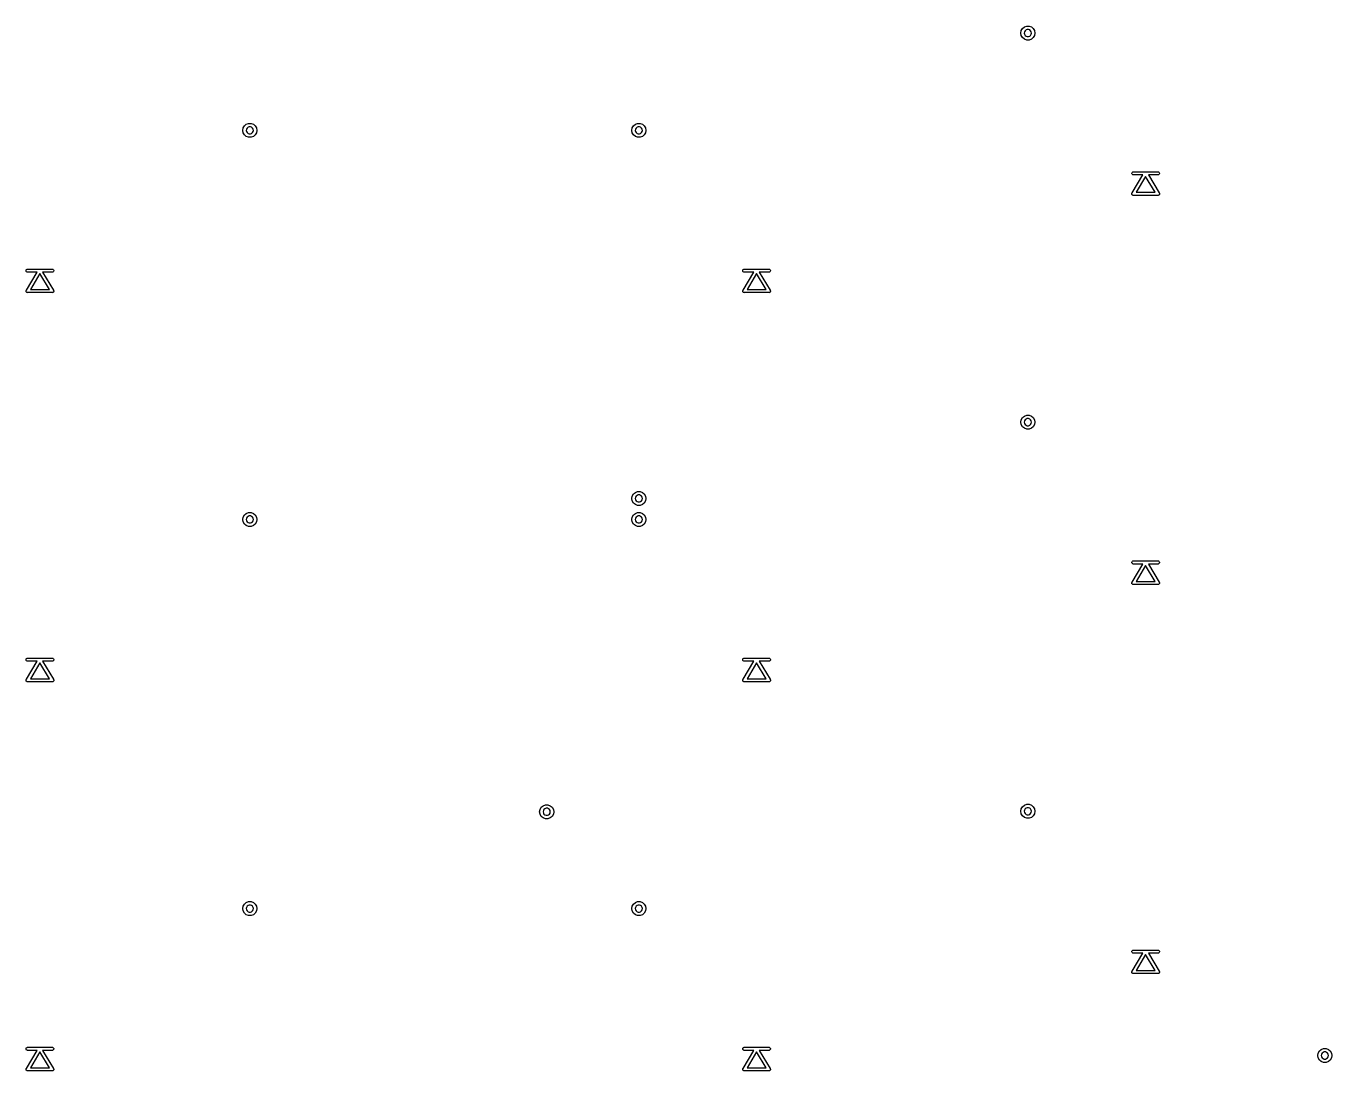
# Model space of a CAD drawing. Extents: x 61 to 195, y -137 to -62.
# Drawn here: x 61.3 to 125.1, y -115.7 to -64.7 of the extents above; entities that cross this region are included whole.
import ezdxf

# ---------------------------------------------------------------- set-up
doc = ezdxf.new("R2010")
doc.units = 0
doc.header["$MEASUREMENT"] = 0
doc.layers.add('BLACK', color=7, linetype='CONTINUOUS')

msp = doc.modelspace()

# ---------------------------------------------------------------- linework, layer by layer
at = {"layer": 'BLACK', "linetype": 'CONTINUOUS'}
for p, q in [((109.905, -65.025), (109.926, -64.907)), ((109.926, -65.143), (109.905, -65.025)), ((109.926, -64.907), (109.986, -64.8032)), ((109.986, -64.8032), (110.078, -64.7262)), ((110.086, -64.9651), (110.075, -65.025)), ((110.075, -65.025), (110.086, -65.0849)), ((110.078, -64.7262), (110.19, -64.6852)), ((110.116, -64.9125), (110.086, -64.9651)), ((110.162, -64.8734), (110.116, -64.9125)), ((110.22, -64.8527), (110.162, -64.8734)), ((110.19, -64.6852), (110.31, -64.6852)), ((110.28, -64.8527), (110.22, -64.8527)), ((110.337, -64.8734), (110.28, -64.8527)), ((110.31, -64.6852), (110.422, -64.7262)), ((110.384, -64.9125), (110.337, -64.8734)), ((110.414, -64.9651), (110.384, -64.9125)), ((110.425, -65.025), (110.414, -64.9651)), ((110.414, -65.0849), (110.425, -65.025)), ((110.422, -64.7262), (110.514, -64.8032)), ((110.514, -64.8032), (110.574, -64.907)), ((110.574, -64.907), (110.595, -65.025)), ((110.595, -65.025), (110.574, -65.143)), ((109.986, -65.2468), (109.926, -65.143)), ((110.078, -65.3238), (109.986, -65.2468)), ((110.19, -65.3648), (110.078, -65.3238)), ((110.086, -65.0849), (110.116, -65.1375)), ((110.116, -65.1375), (110.162, -65.1766)), ((110.162, -65.1766), (110.22, -65.1973)), ((110.31, -65.3648), (110.19, -65.3648)), ((110.22, -65.1973), (110.28, -65.1973)), ((110.28, -65.1973), (110.337, -65.1766)), ((110.422, -65.3238), (110.31, -65.3648)), ((110.337, -65.1766), (110.384, -65.1375)), ((110.384, -65.1375), (110.414, -65.0849)), ((110.514, -65.2468), (110.422, -65.3238)), ((110.574, -65.143), (110.514, -65.2468)), ((71.9857, -69.5532), (72.0775, -69.4762)), ((72.0775, -69.4762), (72.1901, -69.4352)), ((72.1901, -69.4352), (72.3099, -69.4352)), ((72.3099, -69.4352), (72.4225, -69.4762)), ((72.4225, -69.4762), (72.5143, -69.5532)), ((90.9857, -69.5532), (91.0775, -69.4762)), ((91.0775, -69.4762), (91.1901, -69.4352)), ((91.1901, -69.4352), (91.3099, -69.4352)), ((91.3099, -69.4352), (91.4225, -69.4762)), ((91.4225, -69.4762), (91.5143, -69.5532)), ((71.905, -69.775), (71.9258, -69.657)), ((71.9258, -69.893), (71.905, -69.775)), ((71.9258, -69.657), (71.9857, -69.5532)), ((71.9857, -69.9968), (71.9258, -69.893)), ((72.0775, -70.0738), (71.9857, -69.9968)), ((72.0856, -69.7151), (72.075, -69.775)), ((72.075, -69.775), (72.0856, -69.8349)), ((72.1901, -70.1148), (72.0775, -70.0738)), ((72.1159, -69.6625), (72.0856, -69.7151)), ((72.0856, -69.8349), (72.1159, -69.8875)), ((72.1625, -69.6234), (72.1159, -69.6625)), ((72.1159, -69.8875), (72.1625, -69.9266)), ((72.2196, -69.6027), (72.1625, -69.6234)), ((72.1625, -69.9266), (72.2196, -69.9473)), ((72.3099, -70.1148), (72.1901, -70.1148)), ((72.2804, -69.6027), (72.2196, -69.6027)), ((72.2196, -69.9473), (72.2804, -69.9473)), ((72.3375, -69.6234), (72.2804, -69.6027)), ((72.2804, -69.9473), (72.3375, -69.9266)), ((72.4225, -70.0738), (72.3099, -70.1148)), ((72.3841, -69.6625), (72.3375, -69.6234)), ((72.3375, -69.9266), (72.3841, -69.8875)), ((72.4144, -69.7151), (72.3841, -69.6625)), ((72.3841, -69.8875), (72.4144, -69.8349)), ((72.425, -69.775), (72.4144, -69.7151)), ((72.4144, -69.8349), (72.425, -69.775)), ((72.5143, -69.9968), (72.4225, -70.0738)), ((72.5143, -69.5532), (72.5742, -69.657)), ((72.5742, -69.893), (72.5143, -69.9968)), ((72.5742, -69.657), (72.595, -69.775)), ((72.595, -69.775), (72.5742, -69.893)), ((90.905, -69.775), (90.9258, -69.657)), ((90.9258, -69.893), (90.905, -69.775)), ((90.9258, -69.657), (90.9857, -69.5532)), ((90.9857, -69.9968), (90.9258, -69.893)), ((91.0775, -70.0738), (90.9857, -69.9968)), ((91.0856, -69.7151), (91.075, -69.775)), ((91.075, -69.775), (91.0856, -69.8349)), ((91.1901, -70.1148), (91.0775, -70.0738)), ((91.1159, -69.6625), (91.0856, -69.7151)), ((91.0856, -69.8349), (91.1159, -69.8875)), ((91.1625, -69.6234), (91.1159, -69.6625)), ((91.1159, -69.8875), (91.1625, -69.9266)), ((91.2196, -69.6027), (91.1625, -69.6234)), ((91.1625, -69.9266), (91.2196, -69.9473)), ((91.3099, -70.1148), (91.1901, -70.1148)), ((91.2804, -69.6027), (91.2196, -69.6027)), ((91.2196, -69.9473), (91.2804, -69.9473)), ((91.3375, -69.6234), (91.2804, -69.6027)), ((91.2804, -69.9473), (91.3375, -69.9266)), ((91.4225, -70.0738), (91.3099, -70.1148)), ((91.3841, -69.6625), (91.3375, -69.6234)), ((91.3375, -69.9266), (91.3841, -69.8875)), ((91.4144, -69.7151), (91.3841, -69.6625)), ((91.3841, -69.8875), (91.4144, -69.8349)), ((91.425, -69.775), (91.4144, -69.7151)), ((91.4144, -69.8349), (91.425, -69.775)), ((91.5143, -69.9968), (91.4225, -70.0738)), ((91.5143, -69.5532), (91.5742, -69.657)), ((91.5742, -69.893), (91.5143, -69.9968)), ((91.5742, -69.657), (91.595, -69.775)), ((91.595, -69.775), (91.5742, -69.893)), ((115.325, -71.8618), (115.334, -71.8369)), ((115.325, -71.8882), (115.325, -71.8618)), ((115.334, -71.9131), (115.325, -71.8882)), ((115.334, -71.8369), (115.351, -71.8167)), ((115.351, -71.9333), (115.334, -71.9131)), ((115.339, -72.8313), (115.868, -71.95)), ((115.351, -71.8167), (115.374, -71.8034)), ((115.374, -71.9466), (115.351, -71.9333)), ((115.374, -71.8034), (115.393, -71.8)), ((115.393, -71.95), (115.374, -71.9466)), ((115.393, -71.8), (115.993, -71.8)), ((115.868, -71.95), (115.393, -71.95)), ((116, -72.0208), (115.532, -72.8)), ((115.993, -71.8), (115.999, -71.7989)), ((115.999, -71.7989), (116, -71.7991)), ((116, -71.7991), (116.001, -71.7989)), ((116.468, -72.8), (116, -72.0208)), ((116.001, -71.7989), (116.007, -71.8)), ((116.007, -71.8), (116.607, -71.8)), ((116.607, -71.95), (116.132, -71.95)), ((116.132, -71.95), (116.661, -72.8313)), ((116.607, -71.8), (116.626, -71.8034)), ((116.626, -71.9466), (116.607, -71.95)), ((116.626, -71.8034), (116.649, -71.8167)), ((116.649, -71.9333), (116.626, -71.9466)), ((116.649, -71.8167), (116.666, -71.8369)), ((116.666, -71.9131), (116.649, -71.9333)), ((116.666, -71.8369), (116.675, -71.8618)), ((116.675, -71.8882), (116.666, -71.9131)), ((116.675, -71.8618), (116.675, -71.8882)), ((115.325, -72.8605), (115.33, -72.8488)), ((115.325, -72.8612), (115.325, -72.8605)), ((115.325, -72.8618), (115.325, -72.8612)), ((115.325, -72.8744), (115.325, -72.8618)), ((115.325, -72.887), (115.325, -72.8744)), ((115.325, -72.8876), (115.325, -72.887)), ((115.325, -72.8882), (115.325, -72.8876)), ((115.329, -72.9001), (115.325, -72.8882)), ((115.333, -72.912), (115.329, -72.9001)), ((115.33, -72.8488), (115.334, -72.8369)), ((115.334, -72.9125), (115.333, -72.912)), ((115.334, -72.8369), (115.339, -72.8313)), ((115.334, -72.9131), (115.334, -72.9125)), ((115.342, -72.9227), (115.334, -72.9131)), ((115.35, -72.9325), (115.342, -72.9227)), ((115.351, -72.9328), (115.35, -72.9325)), ((115.351, -72.9333), (115.351, -72.9328)), ((115.362, -72.9397), (115.351, -72.9333)), ((115.373, -72.9461), (115.362, -72.9397)), ((115.373, -72.9462), (115.373, -72.9461)), ((115.374, -72.9466), (115.373, -72.9462)), ((115.386, -72.9488), (115.374, -72.9466)), ((115.399, -72.9511), (115.386, -72.9488)), ((115.406, -72.95), (115.399, -72.9511)), ((116.594, -72.95), (115.406, -72.95)), ((115.532, -72.8), (116.468, -72.8)), ((116.601, -72.9511), (116.594, -72.95)), ((116.614, -72.9488), (116.601, -72.9511)), ((116.626, -72.9466), (116.614, -72.9488)), ((116.627, -72.9462), (116.626, -72.9466)), ((116.638, -72.9397), (116.627, -72.9461)), ((116.627, -72.9461), (116.627, -72.9462)), ((116.649, -72.9333), (116.638, -72.9397)), ((116.65, -72.9325), (116.649, -72.9328)), ((116.649, -72.9328), (116.649, -72.9333)), ((116.658, -72.9228), (116.65, -72.9325)), ((116.666, -72.9131), (116.658, -72.9228)), ((116.661, -72.8313), (116.666, -72.8369)), ((116.666, -72.8369), (116.67, -72.8488)), ((116.667, -72.912), (116.666, -72.9125)), ((116.666, -72.9125), (116.666, -72.9131)), ((116.671, -72.9001), (116.667, -72.912)), ((116.67, -72.8488), (116.675, -72.8605)), ((116.675, -72.8882), (116.671, -72.9001)), ((116.675, -72.8605), (116.675, -72.8612)), ((116.675, -72.8612), (116.675, -72.8618)), ((116.675, -72.8618), (116.675, -72.8744)), ((116.675, -72.8744), (116.675, -72.887)), ((116.675, -72.887), (116.675, -72.8876)), ((116.675, -72.8876), (116.675, -72.8882)), ((61.325, -76.6118), (61.334, -76.5869)), ((61.325, -76.6382), (61.325, -76.6118)), ((61.334, -76.6631), (61.325, -76.6382)), ((61.334, -76.5869), (61.351, -76.5667)), ((61.351, -76.6833), (61.334, -76.6631)), ((61.3387, -77.5813), (61.8675, -76.7)), ((61.351, -76.5667), (61.374, -76.5534)), ((61.374, -76.6966), (61.351, -76.6833)), ((61.374, -76.5534), (61.3934, -76.55)), ((61.3934, -76.7), (61.374, -76.6966)), ((61.3934, -76.55), (61.9928, -76.55)), ((61.8675, -76.7), (61.3934, -76.7)), ((62, -76.7708), (61.5325, -77.55)), ((61.9928, -76.55), (61.9987, -76.5489)), ((61.9987, -76.5489), (62, -76.5491)), ((62, -76.5491), (62.0013, -76.5489)), ((62.4675, -77.55), (62, -76.7708)), ((62.0013, -76.5489), (62.0072, -76.55)), ((62.0072, -76.55), (62.6066, -76.55)), ((62.6066, -76.7), (62.1325, -76.7)), ((62.1325, -76.7), (62.6613, -77.5813)), ((62.6066, -76.55), (62.626, -76.5534)), ((62.626, -76.6966), (62.6066, -76.7)), ((62.626, -76.5534), (62.649, -76.5667)), ((62.649, -76.6833), (62.626, -76.6966)), ((62.649, -76.5667), (62.666, -76.5869)), ((62.666, -76.6631), (62.649, -76.6833)), ((62.666, -76.5869), (62.675, -76.6118)), ((62.675, -76.6382), (62.666, -76.6631)), ((62.675, -76.6118), (62.675, -76.6382)), ((96.325, -76.6118), (96.334, -76.5869)), ((96.325, -76.6382), (96.325, -76.6118)), ((96.334, -76.6631), (96.325, -76.6382)), ((96.334, -76.5869), (96.351, -76.5667)), ((96.351, -76.6833), (96.334, -76.6631)), ((96.3387, -77.5813), (96.8675, -76.7)), ((96.351, -76.5667), (96.374, -76.5534)), ((96.374, -76.6966), (96.351, -76.6833)), ((96.374, -76.5534), (96.3934, -76.55)), ((96.3934, -76.7), (96.374, -76.6966)), ((96.3934, -76.55), (96.9928, -76.55)), ((96.8675, -76.7), (96.3934, -76.7)), ((97, -76.7708), (96.5325, -77.55)), ((96.9928, -76.55), (96.9987, -76.5489)), ((96.9987, -76.5489), (97, -76.5491)), ((97, -76.5491), (97.0013, -76.5489)), ((97.4675, -77.55), (97, -76.7708)), ((97.0013, -76.5489), (97.0072, -76.55)), ((97.0072, -76.55), (97.6066, -76.55)), ((97.6066, -76.7), (97.1325, -76.7)), ((97.1325, -76.7), (97.6613, -77.5813)), ((97.6066, -76.55), (97.626, -76.5534)), ((97.626, -76.6966), (97.6066, -76.7)), ((97.626, -76.5534), (97.649, -76.5667)), ((97.649, -76.6833), (97.626, -76.6966)), ((97.649, -76.5667), (97.666, -76.5869)), ((97.666, -76.6631), (97.649, -76.6833)), ((97.666, -76.5869), (97.675, -76.6118)), ((97.675, -76.6382), (97.666, -76.6631)), ((97.675, -76.6118), (97.675, -76.6382)), ((61.3248, -77.637), (61.325, -77.6244)), ((61.325, -77.6376), (61.3248, -77.637)), ((61.325, -77.6118), (61.3252, -77.6112)), ((61.325, -77.6244), (61.325, -77.6118)), ((61.325, -77.6382), (61.325, -77.6376)), ((61.3293, -77.6501), (61.325, -77.6382)), ((61.3252, -77.6105), (61.3297, -77.5988)), ((61.3252, -77.6112), (61.3252, -77.6105)), ((61.3334, -77.662), (61.3293, -77.6501)), ((61.3297, -77.5988), (61.334, -77.5869)), ((61.3338, -77.6625), (61.3334, -77.662)), ((61.334, -77.6631), (61.3338, -77.6625)), ((61.334, -77.5869), (61.3387, -77.5813)), ((61.3422, -77.6727), (61.334, -77.6631)), ((61.3501, -77.6825), (61.3422, -77.6727)), ((61.3506, -77.6828), (61.3501, -77.6825)), ((61.351, -77.6833), (61.3506, -77.6828)), ((61.362, -77.6897), (61.351, -77.6833)), ((61.3728, -77.6961), (61.362, -77.6897)), ((61.3734, -77.6962), (61.3728, -77.6961)), ((61.374, -77.6966), (61.3734, -77.6962)), ((61.3864, -77.6988), (61.374, -77.6966)), ((61.3987, -77.7011), (61.3864, -77.6988)), ((61.4059, -77.7), (61.3987, -77.7011)), ((62.5941, -77.7), (61.4059, -77.7)), ((61.5325, -77.55), (62.4675, -77.55)), ((62.6013, -77.7011), (62.5941, -77.7)), ((62.6136, -77.6988), (62.6013, -77.7011)), ((62.626, -77.6966), (62.6136, -77.6988)), ((62.6266, -77.6962), (62.626, -77.6966)), ((62.6272, -77.6961), (62.6266, -77.6962)), ((62.638, -77.6897), (62.6272, -77.6961)), ((62.649, -77.6833), (62.638, -77.6897)), ((62.6494, -77.6828), (62.649, -77.6833)), ((62.6499, -77.6825), (62.6494, -77.6828)), ((62.6578, -77.6728), (62.6499, -77.6825)), ((62.666, -77.6631), (62.6578, -77.6728)), ((62.6613, -77.5813), (62.666, -77.5869)), ((62.666, -77.5869), (62.6703, -77.5988)), ((62.6662, -77.6625), (62.666, -77.6631)), ((62.6666, -77.662), (62.6662, -77.6625)), ((62.6707, -77.6501), (62.6666, -77.662)), ((62.6703, -77.5988), (62.6748, -77.6105)), ((62.675, -77.6382), (62.6707, -77.6501)), ((62.6748, -77.6105), (62.6748, -77.6112)), ((62.6748, -77.6112), (62.675, -77.6118)), ((62.675, -77.6118), (62.675, -77.6244)), ((62.675, -77.6244), (62.6752, -77.637)), ((62.6752, -77.637), (62.675, -77.6376)), ((62.675, -77.6376), (62.675, -77.6382)), ((96.3248, -77.637), (96.325, -77.6244)), ((96.325, -77.6376), (96.3248, -77.637)), ((96.325, -77.6118), (96.3252, -77.6112)), ((96.325, -77.6244), (96.325, -77.6118)), ((96.325, -77.6382), (96.325, -77.6376)), ((96.3293, -77.6501), (96.325, -77.6382)), ((96.3252, -77.6105), (96.3297, -77.5988)), ((96.3252, -77.6112), (96.3252, -77.6105)), ((96.3334, -77.662), (96.3293, -77.6501)), ((96.3297, -77.5988), (96.334, -77.5869)), ((96.3338, -77.6625), (96.3334, -77.662)), ((96.334, -77.6631), (96.3338, -77.6625)), ((96.334, -77.5869), (96.3387, -77.5813)), ((96.3422, -77.6727), (96.334, -77.6631)), ((96.3501, -77.6825), (96.3422, -77.6727)), ((96.3506, -77.6828), (96.3501, -77.6825)), ((96.351, -77.6833), (96.3506, -77.6828)), ((96.362, -77.6897), (96.351, -77.6833)), ((96.3728, -77.6961), (96.362, -77.6897)), ((96.3734, -77.6962), (96.3728, -77.6961)), ((96.374, -77.6966), (96.3734, -77.6962)), ((96.3864, -77.6988), (96.374, -77.6966)), ((96.3987, -77.7011), (96.3864, -77.6988)), ((96.4059, -77.7), (96.3987, -77.7011)), ((97.5941, -77.7), (96.4059, -77.7)), ((96.5325, -77.55), (97.4675, -77.55)), ((97.6013, -77.7011), (97.5941, -77.7)), ((97.6136, -77.6988), (97.6013, -77.7011)), ((97.626, -77.6966), (97.6136, -77.6988)), ((97.6266, -77.6962), (97.626, -77.6966)), ((97.6272, -77.6961), (97.6266, -77.6962)), ((97.638, -77.6897), (97.6272, -77.6961)), ((97.649, -77.6833), (97.638, -77.6897)), ((97.6494, -77.6828), (97.649, -77.6833)), ((97.6499, -77.6825), (97.6494, -77.6828)), ((97.6578, -77.6728), (97.6499, -77.6825)), ((97.666, -77.6631), (97.6578, -77.6728)), ((97.6613, -77.5813), (97.666, -77.5869)), ((97.666, -77.5869), (97.6703, -77.5988)), ((97.6662, -77.6625), (97.666, -77.6631)), ((97.6666, -77.662), (97.6662, -77.6625)), ((97.6707, -77.6501), (97.6666, -77.662)), ((97.6703, -77.5988), (97.6748, -77.6105)), ((97.675, -77.6382), (97.6707, -77.6501)), ((97.6748, -77.6105), (97.6748, -77.6112)), ((97.6748, -77.6112), (97.675, -77.6118)), ((97.675, -77.6118), (97.675, -77.6244)), ((97.675, -77.6244), (97.6752, -77.637)), ((97.6752, -77.637), (97.675, -77.6376)), ((97.675, -77.6376), (97.675, -77.6382)), ((109.905, -84.025), (109.926, -83.907)), ((109.926, -84.143), (109.905, -84.025)), ((109.926, -83.907), (109.986, -83.8032)), ((109.986, -84.2468), (109.926, -84.143)), ((109.986, -83.8032), (110.078, -83.7262)), ((110.086, -83.9651), (110.075, -84.025)), ((110.075, -84.025), (110.086, -84.0849)), ((110.078, -83.7262), (110.19, -83.6852)), ((110.116, -83.9125), (110.086, -83.9651)), ((110.086, -84.0849), (110.116, -84.1375)), ((110.162, -83.8734), (110.116, -83.9125)), ((110.116, -84.1375), (110.162, -84.1766)), ((110.22, -83.8527), (110.162, -83.8734)), ((110.162, -84.1766), (110.22, -84.1973)), ((110.19, -83.6852), (110.31, -83.6852)), ((110.28, -83.8527), (110.22, -83.8527)), ((110.337, -83.8734), (110.28, -83.8527)), ((110.28, -84.1973), (110.337, -84.1766)), ((110.31, -83.6852), (110.422, -83.7262)), ((110.384, -83.9125), (110.337, -83.8734)), ((110.337, -84.1766), (110.384, -84.1375)), ((110.414, -83.9651), (110.384, -83.9125)), ((110.384, -84.1375), (110.414, -84.0849)), ((110.425, -84.025), (110.414, -83.9651)), ((110.414, -84.0849), (110.425, -84.025)), ((110.422, -83.7262), (110.514, -83.8032)), ((110.514, -83.8032), (110.574, -83.907)), ((110.574, -84.143), (110.514, -84.2468)), ((110.574, -83.907), (110.595, -84.025)), ((110.595, -84.025), (110.574, -84.143)), ((110.078, -84.3238), (109.986, -84.2468)), ((110.19, -84.3648), (110.078, -84.3238)), ((110.31, -84.3648), (110.19, -84.3648)), ((110.22, -84.1973), (110.28, -84.1973)), ((110.422, -84.3238), (110.31, -84.3648)), ((110.514, -84.2468), (110.422, -84.3238)), ((90.905, -87.75), (90.9258, -87.632)), ((90.9258, -87.868), (90.905, -87.75)), ((90.9258, -87.632), (90.9857, -87.5282)), ((90.9857, -87.9718), (90.9258, -87.868)), ((90.9857, -87.5282), (91.0775, -87.4512)), ((91.0775, -88.0488), (90.9857, -87.9718)), ((91.0856, -87.6901), (91.075, -87.75)), ((91.075, -87.75), (91.0856, -87.8099)), ((91.0775, -87.4512), (91.1901, -87.4102)), ((91.1159, -87.6375), (91.0856, -87.6901)), ((91.0856, -87.8099), (91.1159, -87.8625)), ((91.1625, -87.5984), (91.1159, -87.6375)), ((91.1159, -87.8625), (91.1625, -87.9016)), ((91.2196, -87.5777), (91.1625, -87.5984)), ((91.1625, -87.9016), (91.2196, -87.9223)), ((91.1901, -87.4102), (91.3099, -87.4102)), ((91.2804, -87.5777), (91.2196, -87.5777)), ((91.2196, -87.9223), (91.2804, -87.9223)), ((91.3375, -87.5984), (91.2804, -87.5777)), ((91.2804, -87.9223), (91.3375, -87.9016)), ((91.3099, -87.4102), (91.4225, -87.4512)), ((91.3841, -87.6375), (91.3375, -87.5984)), ((91.3375, -87.9016), (91.3841, -87.8625)), ((91.4144, -87.6901), (91.3841, -87.6375)), ((91.3841, -87.8625), (91.4144, -87.8099)), ((91.425, -87.75), (91.4144, -87.6901)), ((91.4144, -87.8099), (91.425, -87.75)), ((91.4225, -87.4512), (91.5143, -87.5282)), ((91.5143, -87.9718), (91.4225, -88.0488)), ((91.5143, -87.5282), (91.5742, -87.632)), ((91.5742, -87.868), (91.5143, -87.9718)), ((91.5742, -87.632), (91.595, -87.75)), ((91.595, -87.75), (91.5742, -87.868)), ((71.9258, -88.657), (71.9857, -88.5532)), ((71.9857, -88.5532), (72.0775, -88.4762)), ((72.0775, -88.4762), (72.1901, -88.4352)), ((72.1625, -88.6234), (72.1159, -88.6625)), ((72.2196, -88.6027), (72.1625, -88.6234)), ((72.1901, -88.4352), (72.3099, -88.4352)), ((72.2804, -88.6027), (72.2196, -88.6027)), ((72.3375, -88.6234), (72.2804, -88.6027)), ((72.3099, -88.4352), (72.4225, -88.4762)), ((72.3841, -88.6625), (72.3375, -88.6234)), ((72.4225, -88.4762), (72.5143, -88.5532)), ((72.5143, -88.5532), (72.5742, -88.657)), ((90.9258, -88.657), (90.9857, -88.5532)), ((90.9857, -88.5532), (91.0775, -88.4762)), ((91.1901, -88.0898), (91.0775, -88.0488)), ((91.0775, -88.4762), (91.1901, -88.4352)), ((91.1625, -88.6234), (91.1159, -88.6625)), ((91.2196, -88.6027), (91.1625, -88.6234)), ((91.3099, -88.0898), (91.1901, -88.0898)), ((91.1901, -88.4352), (91.3099, -88.4352)), ((91.2804, -88.6027), (91.2196, -88.6027)), ((91.3375, -88.6234), (91.2804, -88.6027)), ((91.4225, -88.0488), (91.3099, -88.0898)), ((91.3099, -88.4352), (91.4225, -88.4762)), ((91.3841, -88.6625), (91.3375, -88.6234)), ((91.4225, -88.4762), (91.5143, -88.5532)), ((91.5143, -88.5532), (91.5742, -88.657)), ((71.905, -88.775), (71.9258, -88.657)), ((71.9258, -88.893), (71.905, -88.775)), ((71.9857, -88.9968), (71.9258, -88.893)), ((72.0775, -89.0738), (71.9857, -88.9968)), ((72.0856, -88.7151), (72.075, -88.775)), ((72.075, -88.775), (72.0856, -88.8349)), ((72.1901, -89.1148), (72.0775, -89.0738)), ((72.1159, -88.6625), (72.0856, -88.7151)), ((72.0856, -88.8349), (72.1159, -88.8875)), ((72.1159, -88.8875), (72.1625, -88.9266)), ((72.1625, -88.9266), (72.2196, -88.9473)), ((72.3099, -89.1148), (72.1901, -89.1148)), ((72.2196, -88.9473), (72.2804, -88.9473)), ((72.2804, -88.9473), (72.3375, -88.9266)), ((72.4225, -89.0738), (72.3099, -89.1148)), ((72.3375, -88.9266), (72.3841, -88.8875)), ((72.4144, -88.7151), (72.3841, -88.6625)), ((72.3841, -88.8875), (72.4144, -88.8349)), ((72.425, -88.775), (72.4144, -88.7151)), ((72.4144, -88.8349), (72.425, -88.775)), ((72.5143, -88.9968), (72.4225, -89.0738)), ((72.5742, -88.893), (72.5143, -88.9968)), ((72.5742, -88.657), (72.595, -88.775)), ((72.595, -88.775), (72.5742, -88.893)), ((90.905, -88.775), (90.9258, -88.657)), ((90.9258, -88.893), (90.905, -88.775)), ((90.9857, -88.9968), (90.9258, -88.893)), ((91.0775, -89.0738), (90.9857, -88.9968)), ((91.0856, -88.7151), (91.075, -88.775)), ((91.075, -88.775), (91.0856, -88.8349)), ((91.1901, -89.1148), (91.0775, -89.0738)), ((91.1159, -88.6625), (91.0856, -88.7151)), ((91.0856, -88.8349), (91.1159, -88.8875)), ((91.1159, -88.8875), (91.1625, -88.9266)), ((91.1625, -88.9266), (91.2196, -88.9473)), ((91.3099, -89.1148), (91.1901, -89.1148)), ((91.2196, -88.9473), (91.2804, -88.9473)), ((91.2804, -88.9473), (91.3375, -88.9266)), ((91.4225, -89.0738), (91.3099, -89.1148)), ((91.3375, -88.9266), (91.3841, -88.8875)), ((91.4144, -88.7151), (91.3841, -88.6625)), ((91.3841, -88.8875), (91.4144, -88.8349)), ((91.425, -88.775), (91.4144, -88.7151)), ((91.4144, -88.8349), (91.425, -88.775)), ((91.5143, -88.9968), (91.4225, -89.0738)), ((91.5742, -88.893), (91.5143, -88.9968)), ((91.5742, -88.657), (91.595, -88.775)), ((91.595, -88.775), (91.5742, -88.893)), ((115.325, -90.8618), (115.334, -90.8369)), ((115.325, -90.8882), (115.325, -90.8618)), ((115.334, -90.9131), (115.325, -90.8882)), ((115.334, -90.8369), (115.351, -90.8167)), ((115.351, -90.9333), (115.334, -90.9131)), ((115.339, -91.8313), (115.868, -90.95)), ((115.351, -90.8167), (115.374, -90.8034)), ((115.374, -90.9466), (115.351, -90.9333)), ((115.374, -90.8034), (115.393, -90.8)), ((115.393, -90.95), (115.374, -90.9466)), ((115.393, -90.8), (115.993, -90.8)), ((115.868, -90.95), (115.393, -90.95)), ((116, -91.0208), (115.532, -91.8)), ((115.993, -90.8), (115.999, -90.7989)), ((115.999, -90.7989), (116, -90.7991)), ((116, -90.7991), (116.001, -90.7989)), ((116.468, -91.8), (116, -91.0208)), ((116.001, -90.7989), (116.007, -90.8)), ((116.007, -90.8), (116.607, -90.8)), ((116.607, -90.95), (116.132, -90.95)), ((116.132, -90.95), (116.661, -91.8313)), ((116.607, -90.8), (116.626, -90.8034)), ((116.626, -90.9466), (116.607, -90.95)), ((116.626, -90.8034), (116.649, -90.8167)), ((116.649, -90.9333), (116.626, -90.9466)), ((116.649, -90.8167), (116.666, -90.8369)), ((116.666, -90.9131), (116.649, -90.9333)), ((116.666, -90.8369), (116.675, -90.8618)), ((116.675, -90.8882), (116.666, -90.9131)), ((116.675, -90.8618), (116.675, -90.8882)), ((115.532, -91.8), (116.468, -91.8)), ((115.325, -91.8605), (115.33, -91.8488)), ((115.325, -91.8612), (115.325, -91.8605)), ((115.325, -91.8618), (115.325, -91.8612)), ((115.325, -91.8744), (115.325, -91.8618)), ((115.325, -91.887), (115.325, -91.8744)), ((115.325, -91.8876), (115.325, -91.887)), ((115.325, -91.8882), (115.325, -91.8876)), ((115.329, -91.9001), (115.325, -91.8882)), ((115.333, -91.912), (115.329, -91.9001)), ((115.33, -91.8488), (115.334, -91.8369)), ((115.334, -91.9125), (115.333, -91.912)), ((115.334, -91.8369), (115.339, -91.8313)), ((115.334, -91.9131), (115.334, -91.9125)), ((115.342, -91.9227), (115.334, -91.9131)), ((115.35, -91.9325), (115.342, -91.9227)), ((115.351, -91.9328), (115.35, -91.9325)), ((115.351, -91.9333), (115.351, -91.9328)), ((115.362, -91.9397), (115.351, -91.9333)), ((115.373, -91.9461), (115.362, -91.9397)), ((115.373, -91.9462), (115.373, -91.9461)), ((115.374, -91.9466), (115.373, -91.9462)), ((115.386, -91.9488), (115.374, -91.9466)), ((115.399, -91.9511), (115.386, -91.9488)), ((115.406, -91.95), (115.399, -91.9511)), ((116.594, -91.95), (115.406, -91.95)), ((116.601, -91.9511), (116.594, -91.95)), ((116.614, -91.9488), (116.601, -91.9511)), ((116.626, -91.9466), (116.614, -91.9488)), ((116.627, -91.9462), (116.626, -91.9466)), ((116.638, -91.9397), (116.627, -91.9461)), ((116.627, -91.9461), (116.627, -91.9462)), ((116.649, -91.9333), (116.638, -91.9397)), ((116.65, -91.9325), (116.649, -91.9328)), ((116.649, -91.9328), (116.649, -91.9333)), ((116.658, -91.9228), (116.65, -91.9325)), ((116.666, -91.9131), (116.658, -91.9228)), ((116.661, -91.8313), (116.666, -91.8369)), ((116.666, -91.8369), (116.67, -91.8488)), ((116.667, -91.912), (116.666, -91.9125)), ((116.666, -91.9125), (116.666, -91.9131)), ((116.671, -91.9001), (116.667, -91.912)), ((116.67, -91.8488), (116.675, -91.8605)), ((116.675, -91.8882), (116.671, -91.9001)), ((116.675, -91.8605), (116.675, -91.8612)), ((116.675, -91.8612), (116.675, -91.8618)), ((116.675, -91.8618), (116.675, -91.8744)), ((116.675, -91.8744), (116.675, -91.887)), ((116.675, -91.887), (116.675, -91.8876)), ((116.675, -91.8876), (116.675, -91.8882)), ((61.325, -95.6118), (61.334, -95.5869)), ((61.325, -95.6382), (61.325, -95.6118)), ((61.334, -95.6631), (61.325, -95.6382)), ((61.334, -95.5869), (61.351, -95.5667)), ((61.351, -95.5667), (61.374, -95.5534)), ((61.374, -95.5534), (61.3934, -95.55)), ((61.3934, -95.55), (61.9928, -95.55)), ((61.9928, -95.55), (61.9987, -95.5489)), ((61.9987, -95.5489), (62, -95.5491)), ((62, -95.5491), (62.0013, -95.5489)), ((62.0013, -95.5489), (62.0072, -95.55)), ((62.0072, -95.55), (62.6066, -95.55)), ((62.6066, -95.55), (62.626, -95.5534)), ((62.626, -95.5534), (62.649, -95.5667)), ((62.649, -95.5667), (62.666, -95.5869)), ((62.666, -95.5869), (62.675, -95.6118)), ((62.675, -95.6382), (62.666, -95.6631)), ((62.675, -95.6118), (62.675, -95.6382)), ((96.325, -95.6118), (96.334, -95.5869)), ((96.325, -95.6382), (96.325, -95.6118)), ((96.334, -95.6631), (96.325, -95.6382)), ((96.334, -95.5869), (96.351, -95.5667)), ((96.351, -95.5667), (96.374, -95.5534)), ((96.374, -95.5534), (96.3934, -95.55)), ((96.3934, -95.55), (96.9928, -95.55)), ((96.9928, -95.55), (96.9987, -95.5489)), ((96.9987, -95.5489), (97, -95.5491)), ((97, -95.5491), (97.0013, -95.5489)), ((97.0013, -95.5489), (97.0072, -95.55)), ((97.0072, -95.55), (97.6066, -95.55)), ((97.6066, -95.55), (97.626, -95.5534)), ((97.626, -95.5534), (97.649, -95.5667)), ((97.649, -95.5667), (97.666, -95.5869)), ((97.666, -95.5869), (97.675, -95.6118)), ((97.675, -95.6382), (97.666, -95.6631)), ((97.675, -95.6118), (97.675, -95.6382)), ((61.351, -95.6833), (61.334, -95.6631)), ((61.3387, -96.5813), (61.8675, -95.7)), ((61.374, -95.6966), (61.351, -95.6833)), ((61.3934, -95.7), (61.374, -95.6966)), ((61.8675, -95.7), (61.3934, -95.7)), ((62, -95.7708), (61.5325, -96.55)), ((62.4675, -96.55), (62, -95.7708)), ((62.6066, -95.7), (62.1325, -95.7)), ((62.1325, -95.7), (62.6613, -96.5813)), ((62.626, -95.6966), (62.6066, -95.7)), ((62.649, -95.6833), (62.626, -95.6966)), ((62.666, -95.6631), (62.649, -95.6833)), ((96.351, -95.6833), (96.334, -95.6631)), ((96.3387, -96.5813), (96.8675, -95.7)), ((96.374, -95.6966), (96.351, -95.6833)), ((96.3934, -95.7), (96.374, -95.6966)), ((96.8675, -95.7), (96.3934, -95.7)), ((97, -95.7708), (96.5325, -96.55)), ((97.4675, -96.55), (97, -95.7708)), ((97.6066, -95.7), (97.1325, -95.7)), ((97.1325, -95.7), (97.6613, -96.5813)), ((97.626, -95.6966), (97.6066, -95.7)), ((97.649, -95.6833), (97.626, -95.6966)), ((97.666, -95.6631), (97.649, -95.6833)), ((61.3248, -96.637), (61.325, -96.6244)), ((61.325, -96.6376), (61.3248, -96.637)), ((61.325, -96.6118), (61.3252, -96.6112)), ((61.325, -96.6244), (61.325, -96.6118)), ((61.325, -96.6382), (61.325, -96.6376)), ((61.3293, -96.6501), (61.325, -96.6382)), ((61.3252, -96.6105), (61.3297, -96.5988)), ((61.3252, -96.6112), (61.3252, -96.6105)), ((61.3334, -96.662), (61.3293, -96.6501)), ((61.3297, -96.5988), (61.334, -96.5869)), ((61.3338, -96.6625), (61.3334, -96.662)), ((61.334, -96.6631), (61.3338, -96.6625)), ((61.334, -96.5869), (61.3387, -96.5813)), ((61.3422, -96.6727), (61.334, -96.6631)), ((61.3501, -96.6825), (61.3422, -96.6727)), ((61.3506, -96.6828), (61.3501, -96.6825)), ((61.351, -96.6833), (61.3506, -96.6828)), ((61.362, -96.6897), (61.351, -96.6833)), ((61.3728, -96.6961), (61.362, -96.6897)), ((61.3734, -96.6962), (61.3728, -96.6961)), ((61.374, -96.6966), (61.3734, -96.6962)), ((61.3864, -96.6988), (61.374, -96.6966)), ((61.3987, -96.7011), (61.3864, -96.6988)), ((61.4059, -96.7), (61.3987, -96.7011)), ((62.5941, -96.7), (61.4059, -96.7)), ((61.5325, -96.55), (62.4675, -96.55)), ((62.6013, -96.7011), (62.5941, -96.7)), ((62.6136, -96.6988), (62.6013, -96.7011)), ((62.626, -96.6966), (62.6136, -96.6988)), ((62.6266, -96.6962), (62.626, -96.6966)), ((62.6272, -96.6961), (62.6266, -96.6962)), ((62.638, -96.6897), (62.6272, -96.6961)), ((62.649, -96.6833), (62.638, -96.6897)), ((62.6494, -96.6828), (62.649, -96.6833)), ((62.6499, -96.6825), (62.6494, -96.6828)), ((62.6578, -96.6728), (62.6499, -96.6825)), ((62.666, -96.6631), (62.6578, -96.6728)), ((62.6613, -96.5813), (62.666, -96.5869)), ((62.666, -96.5869), (62.6703, -96.5988)), ((62.6662, -96.6625), (62.666, -96.6631)), ((62.6666, -96.662), (62.6662, -96.6625)), ((62.6707, -96.6501), (62.6666, -96.662)), ((62.6703, -96.5988), (62.6748, -96.6105)), ((62.675, -96.6382), (62.6707, -96.6501)), ((62.6748, -96.6105), (62.6748, -96.6112)), ((62.6748, -96.6112), (62.675, -96.6118)), ((62.675, -96.6118), (62.675, -96.6244)), ((62.675, -96.6244), (62.6752, -96.637)), ((62.6752, -96.637), (62.675, -96.6376)), ((62.675, -96.6376), (62.675, -96.6382)), ((96.3248, -96.637), (96.325, -96.6244)), ((96.325, -96.6376), (96.3248, -96.637)), ((96.325, -96.6118), (96.3252, -96.6112)), ((96.325, -96.6244), (96.325, -96.6118)), ((96.325, -96.6382), (96.325, -96.6376)), ((96.3293, -96.6501), (96.325, -96.6382)), ((96.3252, -96.6105), (96.3297, -96.5988)), ((96.3252, -96.6112), (96.3252, -96.6105)), ((96.3334, -96.662), (96.3293, -96.6501)), ((96.3297, -96.5988), (96.334, -96.5869)), ((96.3338, -96.6625), (96.3334, -96.662)), ((96.334, -96.6631), (96.3338, -96.6625)), ((96.334, -96.5869), (96.3387, -96.5813)), ((96.3422, -96.6727), (96.334, -96.6631)), ((96.3501, -96.6825), (96.3422, -96.6727)), ((96.3506, -96.6828), (96.3501, -96.6825)), ((96.351, -96.6833), (96.3506, -96.6828)), ((96.362, -96.6897), (96.351, -96.6833)), ((96.3728, -96.6961), (96.362, -96.6897)), ((96.3734, -96.6962), (96.3728, -96.6961)), ((96.374, -96.6966), (96.3734, -96.6962)), ((96.3864, -96.6988), (96.374, -96.6966)), ((96.3987, -96.7011), (96.3864, -96.6988)), ((96.4059, -96.7), (96.3987, -96.7011)), ((97.5941, -96.7), (96.4059, -96.7)), ((96.5325, -96.55), (97.4675, -96.55)), ((97.6013, -96.7011), (97.5941, -96.7)), ((97.6136, -96.6988), (97.6013, -96.7011)), ((97.626, -96.6966), (97.6136, -96.6988)), ((97.6266, -96.6962), (97.626, -96.6966)), ((97.6272, -96.6961), (97.6266, -96.6962)), ((97.638, -96.6897), (97.6272, -96.6961)), ((97.649, -96.6833), (97.638, -96.6897)), ((97.6494, -96.6828), (97.649, -96.6833)), ((97.6499, -96.6825), (97.6494, -96.6828)), ((97.6578, -96.6728), (97.6499, -96.6825)), ((97.666, -96.6631), (97.6578, -96.6728)), ((97.6613, -96.5813), (97.666, -96.5869)), ((97.666, -96.5869), (97.6703, -96.5988)), ((97.6662, -96.6625), (97.666, -96.6631)), ((97.6666, -96.662), (97.6662, -96.6625)), ((97.6707, -96.6501), (97.6666, -96.662)), ((97.6703, -96.5988), (97.6748, -96.6105)), ((97.675, -96.6382), (97.6707, -96.6501)), ((97.6748, -96.6105), (97.6748, -96.6112)), ((97.6748, -96.6112), (97.675, -96.6118)), ((97.675, -96.6118), (97.675, -96.6244)), ((97.675, -96.6244), (97.6752, -96.637)), ((97.6752, -96.637), (97.675, -96.6376)), ((97.675, -96.6376), (97.675, -96.6382)), ((86.405, -103.05), (86.4258, -102.932)), ((86.4258, -103.168), (86.405, -103.05)), ((86.4258, -102.932), (86.4857, -102.828)), ((86.4857, -103.272), (86.4258, -103.168)), ((86.4857, -102.828), (86.5775, -102.751)), ((86.5775, -103.349), (86.4857, -103.272)), ((86.5856, -102.99), (86.575, -103.05)), ((86.575, -103.05), (86.5856, -103.11)), ((86.5775, -102.751), (86.6901, -102.71)), ((86.6159, -102.938), (86.5856, -102.99)), ((86.5856, -103.11), (86.6159, -103.162)), ((86.6625, -102.898), (86.6159, -102.938)), ((86.6159, -103.162), (86.6625, -103.202)), ((86.7196, -102.878), (86.6625, -102.898)), ((86.6625, -103.202), (86.7196, -103.222)), ((86.6901, -102.71), (86.8099, -102.71)), ((86.7804, -102.878), (86.7196, -102.878)), ((86.7196, -103.222), (86.7804, -103.222)), ((86.8375, -102.898), (86.7804, -102.878)), ((86.7804, -103.222), (86.8375, -103.202)), ((86.8099, -102.71), (86.9225, -102.751)), ((86.8841, -102.938), (86.8375, -102.898)), ((86.8375, -103.202), (86.8841, -103.162)), ((86.9144, -102.99), (86.8841, -102.938)), ((86.8841, -103.162), (86.9144, -103.11)), ((86.925, -103.05), (86.9144, -102.99)), ((86.9144, -103.11), (86.925, -103.05)), ((86.9225, -102.751), (87.0143, -102.828)), ((87.0143, -103.272), (86.9225, -103.349)), ((87.0143, -102.828), (87.0742, -102.932)), ((87.0742, -103.168), (87.0143, -103.272)), ((87.0742, -102.932), (87.095, -103.05)), ((87.095, -103.05), (87.0742, -103.168)), ((109.905, -103.025), (109.926, -102.907)), ((109.926, -103.143), (109.905, -103.025)), ((109.926, -102.907), (109.986, -102.803)), ((109.986, -103.247), (109.926, -103.143)), ((109.986, -102.803), (110.078, -102.726)), ((110.078, -103.324), (109.986, -103.247)), ((110.086, -102.965), (110.075, -103.025)), ((110.075, -103.025), (110.086, -103.085)), ((110.078, -102.726), (110.19, -102.685)), ((110.116, -102.913), (110.086, -102.965)), ((110.086, -103.085), (110.116, -103.137)), ((110.162, -102.873), (110.116, -102.913)), ((110.116, -103.137), (110.162, -103.177)), ((110.22, -102.853), (110.162, -102.873)), ((110.162, -103.177), (110.22, -103.197)), ((110.19, -102.685), (110.31, -102.685)), ((110.28, -102.853), (110.22, -102.853)), ((110.22, -103.197), (110.28, -103.197)), ((110.337, -102.873), (110.28, -102.853)), ((110.28, -103.197), (110.337, -103.177)), ((110.31, -102.685), (110.422, -102.726)), ((110.384, -102.913), (110.337, -102.873)), ((110.337, -103.177), (110.384, -103.137)), ((110.414, -102.965), (110.384, -102.913)), ((110.384, -103.137), (110.414, -103.085)), ((110.425, -103.025), (110.414, -102.965)), ((110.414, -103.085), (110.425, -103.025)), ((110.422, -102.726), (110.514, -102.803)), ((110.514, -103.247), (110.422, -103.324)), ((110.514, -102.803), (110.574, -102.907)), ((110.574, -103.143), (110.514, -103.247)), ((110.574, -102.907), (110.595, -103.025)), ((110.595, -103.025), (110.574, -103.143)), ((86.6901, -103.39), (86.5775, -103.349)), ((86.8099, -103.39), (86.6901, -103.39)), ((86.9225, -103.349), (86.8099, -103.39)), ((110.19, -103.365), (110.078, -103.324)), ((110.31, -103.365), (110.19, -103.365)), ((110.422, -103.324), (110.31, -103.365)), ((71.905, -107.775), (71.9258, -107.657)), ((71.9258, -107.657), (71.9857, -107.553)), ((71.9857, -107.553), (72.0775, -107.476)), ((72.0856, -107.715), (72.075, -107.775)), ((72.0775, -107.476), (72.1901, -107.435)), ((72.1159, -107.663), (72.0856, -107.715)), ((72.1625, -107.623), (72.1159, -107.663)), ((72.2196, -107.603), (72.1625, -107.623)), ((72.1901, -107.435), (72.3099, -107.435)), ((72.2804, -107.603), (72.2196, -107.603)), ((72.3375, -107.623), (72.2804, -107.603)), ((72.3099, -107.435), (72.4225, -107.476)), ((72.3841, -107.663), (72.3375, -107.623)), ((72.4144, -107.715), (72.3841, -107.663)), ((72.425, -107.775), (72.4144, -107.715)), ((72.4225, -107.476), (72.5143, -107.553)), ((72.5143, -107.553), (72.5742, -107.657)), ((72.5742, -107.657), (72.595, -107.775)), ((90.905, -107.775), (90.9258, -107.657)), ((90.9258, -107.657), (90.9857, -107.553)), ((90.9857, -107.553), (91.0775, -107.476)), ((91.0856, -107.715), (91.075, -107.775)), ((91.0775, -107.476), (91.1901, -107.435)), ((91.1159, -107.663), (91.0856, -107.715)), ((91.1625, -107.623), (91.1159, -107.663)), ((91.2196, -107.603), (91.1625, -107.623)), ((91.1901, -107.435), (91.3099, -107.435)), ((91.2804, -107.603), (91.2196, -107.603)), ((91.3375, -107.623), (91.2804, -107.603)), ((91.3099, -107.435), (91.4225, -107.476)), ((91.3841, -107.663), (91.3375, -107.623)), ((91.4144, -107.715), (91.3841, -107.663)), ((91.425, -107.775), (91.4144, -107.715)), ((91.4225, -107.476), (91.5143, -107.553)), ((91.5143, -107.553), (91.5742, -107.657)), ((91.5742, -107.657), (91.595, -107.775)), ((71.9258, -107.893), (71.905, -107.775)), ((71.9857, -107.997), (71.9258, -107.893)), ((72.0775, -108.074), (71.9857, -107.997)), ((72.075, -107.775), (72.0856, -107.835)), ((72.1901, -108.115), (72.0775, -108.074)), ((72.0856, -107.835), (72.1159, -107.887)), ((72.1159, -107.887), (72.1625, -107.927)), ((72.1625, -107.927), (72.2196, -107.947)), ((72.3099, -108.115), (72.1901, -108.115)), ((72.2196, -107.947), (72.2804, -107.947)), ((72.2804, -107.947), (72.3375, -107.927)), ((72.4225, -108.074), (72.3099, -108.115)), ((72.3375, -107.927), (72.3841, -107.887)), ((72.3841, -107.887), (72.4144, -107.835)), ((72.4144, -107.835), (72.425, -107.775)), ((72.5143, -107.997), (72.4225, -108.074)), ((72.5742, -107.893), (72.5143, -107.997)), ((72.595, -107.775), (72.5742, -107.893)), ((90.9258, -107.893), (90.905, -107.775)), ((90.9857, -107.997), (90.9258, -107.893)), ((91.0775, -108.074), (90.9857, -107.997)), ((91.075, -107.775), (91.0856, -107.835)), ((91.1901, -108.115), (91.0775, -108.074)), ((91.0856, -107.835), (91.1159, -107.887)), ((91.1159, -107.887), (91.1625, -107.927)), ((91.1625, -107.927), (91.2196, -107.947)), ((91.3099, -108.115), (91.1901, -108.115)), ((91.2196, -107.947), (91.2804, -107.947)), ((91.2804, -107.947), (91.3375, -107.927)), ((91.4225, -108.074), (91.3099, -108.115)), ((91.3375, -107.927), (91.3841, -107.887)), ((91.3841, -107.887), (91.4144, -107.835)), ((91.4144, -107.835), (91.425, -107.775)), ((91.5143, -107.997), (91.4225, -108.074)), ((91.5742, -107.893), (91.5143, -107.997)), ((91.595, -107.775), (91.5742, -107.893)), ((115.325, -109.862), (115.334, -109.837)), ((115.325, -109.888), (115.325, -109.862)), ((115.334, -109.913), (115.325, -109.888)), ((115.334, -109.837), (115.351, -109.817)), ((115.351, -109.933), (115.334, -109.913)), ((115.339, -110.831), (115.868, -109.95)), ((115.351, -109.817), (115.374, -109.803)), ((115.374, -109.947), (115.351, -109.933)), ((115.374, -109.803), (115.393, -109.8)), ((115.393, -109.95), (115.374, -109.947)), ((115.393, -109.8), (115.993, -109.8)), ((115.868, -109.95), (115.393, -109.95)), ((116, -110.021), (115.532, -110.8)), ((115.993, -109.8), (115.999, -109.799)), ((115.999, -109.799), (116, -109.799)), ((116, -109.799), (116.001, -109.799)), ((116.468, -110.8), (116, -110.021)), ((116.001, -109.799), (116.007, -109.8)), ((116.007, -109.8), (116.607, -109.8)), ((116.607, -109.95), (116.132, -109.95)), ((116.132, -109.95), (116.661, -110.831)), ((116.607, -109.8), (116.626, -109.803)), ((116.626, -109.947), (116.607, -109.95)), ((116.626, -109.803), (116.649, -109.817)), ((116.649, -109.933), (116.626, -109.947)), ((116.649, -109.817), (116.666, -109.837)), ((116.666, -109.913), (116.649, -109.933)), ((116.666, -109.837), (116.675, -109.862)), ((116.675, -109.888), (116.666, -109.913)), ((116.675, -109.862), (116.675, -109.888)), ((115.325, -110.861), (115.33, -110.849)), ((115.325, -110.862), (115.325, -110.861)), ((115.325, -110.861), (115.325, -110.861)), ((115.325, -110.874), (115.325, -110.862)), ((115.325, -110.887), (115.325, -110.874)), ((115.325, -110.888), (115.325, -110.887)), ((115.329, -110.9), (115.325, -110.888)), ((115.325, -110.888), (115.325, -110.888)), ((115.333, -110.912), (115.329, -110.9)), ((115.33, -110.849), (115.334, -110.837)), ((115.334, -110.912), (115.333, -110.912)), ((115.334, -110.837), (115.339, -110.831)), ((115.334, -110.913), (115.334, -110.912)), ((115.342, -110.923), (115.334, -110.913)), ((115.35, -110.933), (115.342, -110.923)), ((115.351, -110.933), (115.35, -110.933)), ((115.362, -110.94), (115.351, -110.933)), ((115.351, -110.933), (115.351, -110.933)), ((115.373, -110.946), (115.362, -110.94)), ((115.374, -110.947), (115.373, -110.946)), ((115.373, -110.946), (115.373, -110.946)), ((115.386, -110.949), (115.374, -110.947)), ((115.399, -110.951), (115.386, -110.949)), ((115.406, -110.95), (115.399, -110.951)), ((116.594, -110.95), (115.406, -110.95)), ((115.532, -110.8), (116.468, -110.8)), ((116.601, -110.951), (116.594, -110.95)), ((116.614, -110.949), (116.601, -110.951)), ((116.626, -110.947), (116.614, -110.949)), ((116.627, -110.946), (116.626, -110.947)), ((116.638, -110.94), (116.627, -110.946)), ((116.627, -110.946), (116.627, -110.946)), ((116.649, -110.933), (116.638, -110.94)), ((116.65, -110.933), (116.649, -110.933)), ((116.649, -110.933), (116.649, -110.933)), ((116.658, -110.923), (116.65, -110.933)), ((116.666, -110.913), (116.658, -110.923)), ((116.661, -110.831), (116.666, -110.837)), ((116.666, -110.837), (116.67, -110.849)), ((116.667, -110.912), (116.666, -110.912)), ((116.666, -110.912), (116.666, -110.913)), ((116.671, -110.9), (116.667, -110.912)), ((116.67, -110.849), (116.675, -110.861)), ((116.675, -110.888), (116.671, -110.9)), ((116.675, -110.861), (116.675, -110.861)), ((116.675, -110.861), (116.675, -110.862)), ((116.675, -110.862), (116.675, -110.874)), ((116.675, -110.874), (116.675, -110.887)), ((116.675, -110.887), (116.675, -110.888)), ((116.675, -110.888), (116.675, -110.888)), ((61.325, -114.612), (61.334, -114.587)), ((61.325, -114.638), (61.325, -114.612)), ((61.334, -114.663), (61.325, -114.638)), ((61.334, -114.587), (61.351, -114.567)), ((61.351, -114.683), (61.334, -114.663)), ((61.3387, -115.581), (61.8675, -114.7)), ((61.351, -114.567), (61.374, -114.553)), ((61.374, -114.697), (61.351, -114.683)), ((61.374, -114.553), (61.3934, -114.55)), ((61.3934, -114.7), (61.374, -114.697)), ((61.3934, -114.55), (61.9928, -114.55)), ((61.8675, -114.7), (61.3934, -114.7)), ((62, -114.771), (61.5325, -115.55)), ((61.9928, -114.55), (61.9987, -114.549)), ((61.9987, -114.549), (62, -114.549)), ((62, -114.549), (62.0013, -114.549)), ((62.4675, -115.55), (62, -114.771)), ((62.0013, -114.549), (62.0072, -114.55)), ((62.0072, -114.55), (62.6066, -114.55)), ((62.6066, -114.7), (62.1325, -114.7)), ((62.1325, -114.7), (62.6613, -115.581)), ((62.6066, -114.55), (62.626, -114.553)), ((62.626, -114.697), (62.6066, -114.7)), ((62.626, -114.553), (62.649, -114.567)), ((62.649, -114.683), (62.626, -114.697)), ((62.649, -114.567), (62.666, -114.587)), ((62.666, -114.663), (62.649, -114.683)), ((62.666, -114.587), (62.675, -114.612)), ((62.675, -114.638), (62.666, -114.663)), ((62.675, -114.612), (62.675, -114.638)), ((96.325, -114.612), (96.334, -114.587)), ((96.325, -114.638), (96.325, -114.612)), ((96.334, -114.663), (96.325, -114.638)), ((96.334, -114.587), (96.351, -114.567)), ((96.351, -114.683), (96.334, -114.663)), ((96.3387, -115.581), (96.8675, -114.7)), ((96.351, -114.567), (96.374, -114.553)), ((96.374, -114.697), (96.351, -114.683)), ((96.374, -114.553), (96.3934, -114.55)), ((96.3934, -114.7), (96.374, -114.697)), ((96.3934, -114.55), (96.9928, -114.55)), ((96.8675, -114.7), (96.3934, -114.7)), ((97, -114.771), (96.5325, -115.55)), ((96.9928, -114.55), (96.9987, -114.549)), ((96.9987, -114.549), (97, -114.549)), ((97, -114.549), (97.0013, -114.549)), ((97.4675, -115.55), (97, -114.771)), ((97.0013, -114.549), (97.0072, -114.55)), ((97.0072, -114.55), (97.6066, -114.55)), ((97.6066, -114.7), (97.1325, -114.7)), ((97.1325, -114.7), (97.6613, -115.581)), ((97.6066, -114.55), (97.626, -114.553)), ((97.626, -114.697), (97.6066, -114.7)), ((97.626, -114.553), (97.649, -114.567)), ((97.649, -114.683), (97.626, -114.697)), ((97.649, -114.567), (97.666, -114.587)), ((97.666, -114.663), (97.649, -114.683)), ((97.666, -114.587), (97.675, -114.612)), ((97.675, -114.638), (97.666, -114.663)), ((97.675, -114.612), (97.675, -114.638)), ((124.426, -114.832), (124.486, -114.728)), ((124.486, -114.728), (124.578, -114.651)), ((124.578, -114.651), (124.69, -114.61)), ((124.72, -114.778), (124.662, -114.798)), ((124.69, -114.61), (124.81, -114.61)), ((124.78, -114.778), (124.72, -114.778)), ((124.837, -114.798), (124.78, -114.778)), ((124.81, -114.61), (124.922, -114.651)), ((124.922, -114.651), (125.014, -114.728)), ((125.014, -114.728), (125.074, -114.832)), ((124.405, -114.95), (124.426, -114.832)), ((124.426, -115.068), (124.405, -114.95)), ((124.486, -115.172), (124.426, -115.068)), ((124.578, -115.249), (124.486, -115.172)), ((124.586, -114.89), (124.575, -114.95)), ((124.575, -114.95), (124.586, -115.01)), ((124.69, -115.29), (124.578, -115.249)), ((124.616, -114.838), (124.586, -114.89)), ((124.586, -115.01), (124.616, -115.062)), ((124.662, -114.798), (124.616, -114.838)), ((124.616, -115.062), (124.662, -115.102)), ((124.662, -115.102), (124.72, -115.122)), ((124.81, -115.29), (124.69, -115.29)), ((124.72, -115.122), (124.78, -115.122)), ((124.78, -115.122), (124.837, -115.102)), ((124.922, -115.249), (124.81, -115.29)), ((124.884, -114.838), (124.837, -114.798)), ((124.837, -115.102), (124.884, -115.062)), ((124.914, -114.89), (124.884, -114.838)), ((124.884, -115.062), (124.914, -115.01)), ((124.925, -114.95), (124.914, -114.89)), ((124.914, -115.01), (124.925, -114.95)), ((125.014, -115.172), (124.922, -115.249)), ((125.074, -115.068), (125.014, -115.172)), ((125.074, -114.832), (125.095, -114.95)), ((125.095, -114.95), (125.074, -115.068)), ((61.3248, -115.637), (61.325, -115.624)), ((61.325, -115.638), (61.3248, -115.637)), ((61.325, -115.612), (61.3252, -115.611)), ((61.325, -115.624), (61.325, -115.612)), ((61.3293, -115.65), (61.325, -115.638)), ((61.325, -115.638), (61.325, -115.638)), ((61.3252, -115.611), (61.3297, -115.599)), ((61.3252, -115.611), (61.3252, -115.611)), ((61.3334, -115.662), (61.3293, -115.65)), ((61.3297, -115.599), (61.334, -115.587)), ((61.3338, -115.662), (61.3334, -115.662)), ((61.334, -115.663), (61.3338, -115.662)), ((61.334, -115.587), (61.3387, -115.581)), ((61.3422, -115.673), (61.334, -115.663)), ((61.3501, -115.683), (61.3422, -115.673)), ((61.3506, -115.683), (61.3501, -115.683)), ((61.351, -115.683), (61.3506, -115.683)), ((61.362, -115.69), (61.351, -115.683)), ((61.3728, -115.696), (61.362, -115.69)), ((61.3734, -115.696), (61.3728, -115.696)), ((61.374, -115.697), (61.3734, -115.696)), ((61.3864, -115.699), (61.374, -115.697)), ((61.3987, -115.701), (61.3864, -115.699)), ((61.4059, -115.7), (61.3987, -115.701)), ((62.5941, -115.7), (61.4059, -115.7)), ((61.5325, -115.55), (62.4675, -115.55)), ((62.6013, -115.701), (62.5941, -115.7)), ((62.6136, -115.699), (62.6013, -115.701)), ((62.626, -115.697), (62.6136, -115.699)), ((62.6266, -115.696), (62.626, -115.697)), ((62.6272, -115.696), (62.6266, -115.696)), ((62.638, -115.69), (62.6272, -115.696)), ((62.649, -115.683), (62.638, -115.69)), ((62.6494, -115.683), (62.649, -115.683)), ((62.6499, -115.683), (62.6494, -115.683)), ((62.6578, -115.673), (62.6499, -115.683)), ((62.666, -115.663), (62.6578, -115.673)), ((62.6613, -115.581), (62.666, -115.587)), ((62.666, -115.587), (62.6703, -115.599)), ((62.6662, -115.662), (62.666, -115.663)), ((62.6666, -115.662), (62.6662, -115.662)), ((62.6707, -115.65), (62.6666, -115.662)), ((62.6703, -115.599), (62.6748, -115.611)), ((62.675, -115.638), (62.6707, -115.65)), ((62.6748, -115.611), (62.6748, -115.611)), ((62.6748, -115.611), (62.675, -115.612)), ((62.675, -115.612), (62.675, -115.624)), ((62.675, -115.624), (62.6752, -115.637)), ((62.6752, -115.637), (62.675, -115.638)), ((62.675, -115.638), (62.675, -115.638)), ((96.3248, -115.637), (96.325, -115.624)), ((96.325, -115.638), (96.3248, -115.637)), ((96.325, -115.612), (96.3252, -115.611)), ((96.325, -115.624), (96.325, -115.612)), ((96.3293, -115.65), (96.325, -115.638)), ((96.325, -115.638), (96.325, -115.638)), ((96.3252, -115.611), (96.3297, -115.599)), ((96.3252, -115.611), (96.3252, -115.611)), ((96.3334, -115.662), (96.3293, -115.65)), ((96.3297, -115.599), (96.334, -115.587)), ((96.3338, -115.662), (96.3334, -115.662)), ((96.334, -115.663), (96.3338, -115.662)), ((96.334, -115.587), (96.3387, -115.581)), ((96.3422, -115.673), (96.334, -115.663)), ((96.3501, -115.683), (96.3422, -115.673)), ((96.3506, -115.683), (96.3501, -115.683)), ((96.351, -115.683), (96.3506, -115.683)), ((96.362, -115.69), (96.351, -115.683)), ((96.3728, -115.696), (96.362, -115.69)), ((96.3734, -115.696), (96.3728, -115.696)), ((96.374, -115.697), (96.3734, -115.696)), ((96.3864, -115.699), (96.374, -115.697)), ((96.3987, -115.701), (96.3864, -115.699)), ((96.4059, -115.7), (96.3987, -115.701)), ((97.5941, -115.7), (96.4059, -115.7)), ((96.5325, -115.55), (97.4675, -115.55)), ((97.6013, -115.701), (97.5941, -115.7)), ((97.6136, -115.699), (97.6013, -115.701)), ((97.626, -115.697), (97.6136, -115.699)), ((97.6266, -115.696), (97.626, -115.697)), ((97.6272, -115.696), (97.6266, -115.696)), ((97.638, -115.69), (97.6272, -115.696)), ((97.649, -115.683), (97.638, -115.69)), ((97.6494, -115.683), (97.649, -115.683)), ((97.6499, -115.683), (97.6494, -115.683)), ((97.6578, -115.673), (97.6499, -115.683)), ((97.666, -115.663), (97.6578, -115.673)), ((97.6613, -115.581), (97.666, -115.587)), ((97.666, -115.587), (97.6703, -115.599)), ((97.6662, -115.662), (97.666, -115.663)), ((97.6666, -115.662), (97.6662, -115.662)), ((97.6707, -115.65), (97.6666, -115.662)), ((97.6703, -115.599), (97.6748, -115.611)), ((97.675, -115.638), (97.6707, -115.65)), ((97.6748, -115.611), (97.6748, -115.611)), ((97.6748, -115.611), (97.675, -115.612)), ((97.675, -115.612), (97.675, -115.624)), ((97.675, -115.624), (97.6752, -115.637)), ((97.6752, -115.637), (97.675, -115.638)), ((97.675, -115.638), (97.675, -115.638))]:
    msp.add_line(p, q, dxfattribs=at)

doc.saveas('drawing.dxf')
